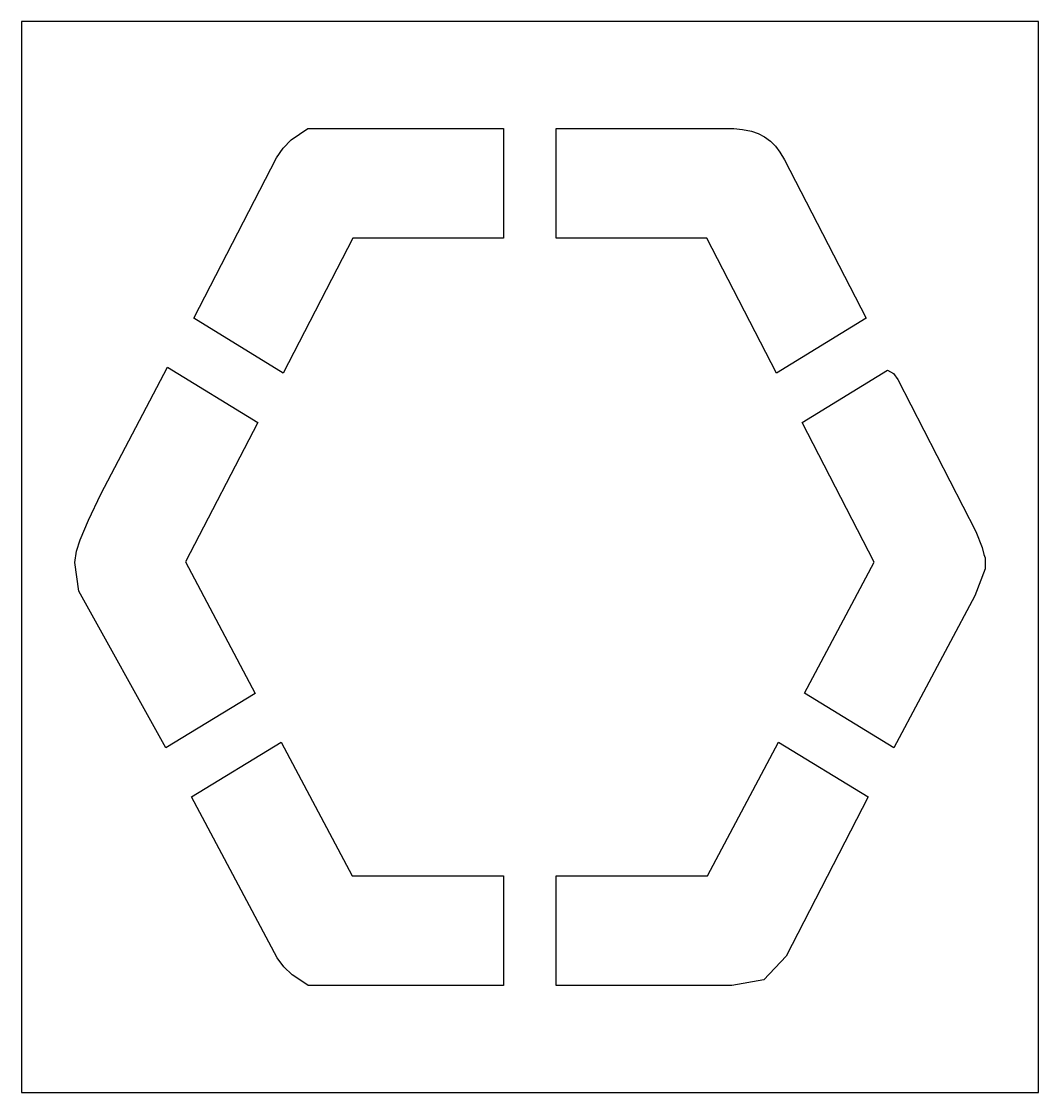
# Model space of a CAD drawing. Header units: inches. Extents: x 0 to 19, y 0 to 20.
import ezdxf

# ---------------------------------------------------------------- set-up
doc = ezdxf.new("R2010")
doc.units = ezdxf.units.IN
doc.header["$MEASUREMENT"] = 0
doc.layers.add('CUT', color=1, linetype='Continuous')

msp = doc.modelspace()

# ---------------------------------------------------------------- linework, layer by layer
at = {"layer": 'CUT'}
for points in [[(0, 0), (19, 0), (19, 20), (0, 20)], [(9.007, 15.95), (6.191, 15.95), (4.887, 13.433), (3.219, 14.46), (4.762, 17.451), (4.887, 17.632), (5.04, 17.79), (5.352, 18), (9.007, 18)], [(9.988, 18), (13.306, 18), (13.472, 17.985), (13.635, 17.953), (13.762, 17.907), (13.881, 17.844), (13.99, 17.763), (14.086, 17.669), (14.168, 17.561), (14.251, 17.413), (15.78, 14.458), (14.107, 13.434), (12.804, 15.95), (9.988, 15.95)], [(3.066, 9.908), (4.368, 7.454), (2.697, 6.438), (1.072, 9.361), (1, 9.896), (1.029, 10.11), (1.095, 10.318), (1.253, 10.689), (1.484, 11.173), (2.727, 13.547), (4.414, 12.51)], [(14.628, 7.458), (15.93, 9.905), (14.581, 12.51), (16.18, 13.491), (16.288, 13.428), (16.372, 13.314), (17.829, 10.477), (17.949, 10.179), (17.976, 10.048), (18, 9.985), (18, 9.781), (17.81, 9.274), (16.299, 6.439)], [(6.179, 4.05), (9.007, 4.05), (9.007, 2), (5.358, 2), (5.201, 2.107), (5.058, 2.196), (4.902, 2.35), (4.78, 2.513), (3.178, 5.522), (4.852, 6.542)], [(13.869, 2.107), (13.271, 2), (9.988, 2), (9.988, 4.05), (12.818, 4.05), (14.141, 6.542), (15.814, 5.525), (14.285, 2.549)]]:
    msp.add_lwpolyline(points, close=True, dxfattribs=at)

doc.saveas('drawing.dxf')
